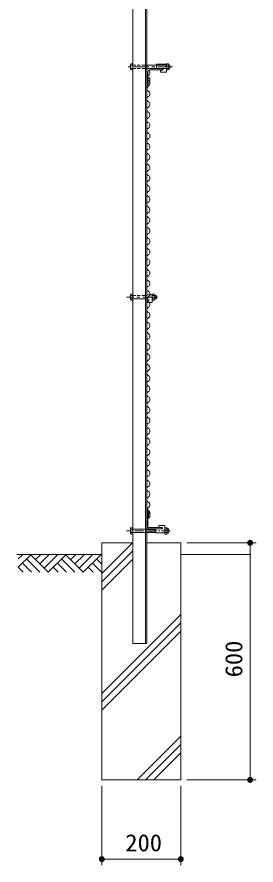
# Model space of a CAD drawing. Units: millimetres, scale not verified. Extents: x -4455 to 4455, y -3150 to 3150.
# Drawn here: x 12 to 617, y -879 to 1267 of the extents above; entities that cross this region are included whole.
import ezdxf
from ezdxf.enums import TextEntityAlignment as Align

# ---------------------------------------------------------------- set-up
doc = ezdxf.new("R2010")
doc.units = ezdxf.units.MM
doc.header["$LTSCALE"] = 30
for name, pattern in [('DASHED', [7.5, 6, -1.5]), ('USER1', [2, 1.25, -0.25, 0.25, -0.25]), ('USER2', [0.375, 0.25, -0.125]), ('USER3', [4.7625, 3.175, -1.5875]), ('USER4', [1.125, 0.75, -0.125, 0.125, -0.125])]:
    doc.linetypes.add(name, pattern=pattern)
for name, color, linetype, lineweight in [('0-0_5寸法', 1, 'Continuous', 18), ('0-1_SUNPOU', 1, 'Continuous', 18), ('0-2_1部材', 3, 'Continuous', 18), ('0-3_2網', 4, 'Continuous', 18), ('0-6_0', 7, 'Continuous', 9), ('0-7_8部品', 7, 'Continuous', 9), ('0-8_GL', 7, 'Continuous', 9), ('0-9_4基礎', 4, 'Continuous', 18), ('0-B_AMI', 3, 'Continuous', 18)]:
    doc.layers.add(name, color=color, linetype=linetype, lineweight=lineweight)
doc.styles.add('ＭＳ ゴシック', font='')
doc.styles.get('ＭＳ ゴシック').set_extended_font_data('MS Gothic')

# ---------------------------------------------------------------- blocks, each defined once
blk = doc.blocks.new('GL-マーク')
at = {"layer": '0-6_0', "color": 1, "lineweight": 18}
for p, q in [((-418.12, -21.21), (-396.91, 0)), ((-418.12, -63.64), (-354.48, 0)), ((-354.48, 0), (-265.86, -88.62)), ((-304.52, 0), (-329.5, -24.98)), ((-262.09, 0), (-308.29, -46.2)), ((-219.67, 0), (-287.08, -67.41)), ((-177.24, 0), (-265.86, -88.62)), ((-177.24, 0), (-88.62, -88.62)), ((-127.28, 0), (-152.26, -24.98)), ((-84.85, 0), (-131.05, -46.19)), ((-42.43, 0), (-109.83, -67.41)), ((0, 0), (-88.62, -88.62)), ((-396.91, -42.43), (-350.71, -88.62)), ((-375.7, -21.21), (-308.29, -88.62)), ((-219.67, -42.43), (-173.47, -88.62)), ((-198.45, -21.21), (-131.05, -88.62)), ((3.77, -88.62), (-42.43, -42.43)), ((4.99, -47.42), (-21.21, -21.21)), ((-418.12, -63.64), (-393.14, -88.62)), ((-240.88, -63.64), (-215.9, -88.62)), ((-38.66, -88.62), (-63.64, -63.64))]:
    blk.add_line(p, q, dxfattribs=at)
blk = doc.blocks.new('NAMIX13')
at = {"layer": '0-B_AMI'}
for centre, start, end in [((-106.7, -200), 298.07249, 61.92751), ((106.7, -600), 118.07249, 241.92751), ((106.7, -1400), 118.07249, 241.92751), ((-106.7, -1000), 298.07249, 61.92751), ((-106.7, -1800), 298.07249, 61.92751), ((106.7, -2200), 118.07249, 241.92751), ((-106.7, -2600), 298.07249, 61.92751), ((106.7, -3000), 118.07249, 241.92751), ((-106.7, -3400), 298.07249, 61.92751), ((106.7, -3800), 118.07249, 241.92751), ((106.7, -4600), 118.07249, 241.92751), ((-106.7, -4200), 298.07249, 61.92751), ((-106.7, -5000), 298.07249, 61.92751), ((106.7, -5400), 118.07249, 241.92751), ((-106.7, -5800), 298.07249, 61.92751), ((106.7, -6200), 118.07249, 241.92751), ((-106.7, -6600), 298.07249, 61.92751), ((106.7, -7000), 118.07249, 241.92751), ((106.7, -7800), 118.07249, 241.92751), ((-106.7, -7400), 298.07249, 61.92751), ((-106.7, -8200), 298.07249, 61.92751), ((106.7, -8600), 118.07249, 241.92751)]:
    blk.add_arc(centre, 226.7, start, end, dxfattribs=at)
blk = doc.blocks.new('NAMIX5')
at = {"layer": '0-B_AMI'}
for centre, start, end in [((53.3, -300), 118.07249, 241.92751), ((-53.3, -100), 298.07249, 61.92751), ((53.3, -700), 118.07249, 241.92751), ((-53.3, -500), 298.07249, 61.92751), ((-53.3, -900), 298.07249, 61.92751), ((53.3, -1100), 118.07249, 241.92751), ((-53.3, -1300), 298.07249, 61.92751), ((53.3, -1500), 118.07249, 241.92751), ((-53.3, -1700), 298.07249, 61.92751), ((53.3, -1900), 118.07249, 241.92751)]:
    blk.add_arc(centre, 113.3, start, end, dxfattribs=at)
blk = doc.blocks.new('M1')
at = {"layer": '0-1_SUNPOU'}
blk.add_line((-7.5, 0), (-57.86, 0), dxfattribs=at)
for points in [[(0, 0), (-7.5, 0), (-7.44, 0.94)], [(0, 0), (-7.44, -0.94), (-7.5, 0)], [(0, 0), (-7.44, 0.94), (-7.26, 1.87)], [(0, 0), (-7.26, -1.87), (-7.44, -0.94)], [(0, 0), (-7.26, 1.87), (-6.97, 2.76)], [(0, 0), (-6.97, -2.76), (-7.26, -1.87)], [(0, 0), (-6.97, 2.76), (-6.57, 3.61)], [(0, 0), (-6.57, -3.61), (-6.97, -2.76)], [(0, 0), (-6.57, 3.61), (-6.07, 4.41)], [(0, 0), (-6.07, -4.41), (-6.57, -3.61)], [(0, 0), (-6.07, 4.41), (-5.47, 5.13)], [(0, 0), (-5.47, -5.13), (-6.07, -4.41)], [(0, 0), (-5.47, 5.13), (-4.78, 5.78)], [(0, 0), (-4.78, -5.78), (-5.47, -5.13)], [(0, 0), (-4.78, 5.78), (-4.02, 6.33)], [(0, 0), (-4.02, -6.33), (-4.78, -5.78)], [(0, 0), (-4.02, 6.33), (-3.19, 6.79)], [(0, 0), (-3.19, -6.79), (-4.02, -6.33)], [(0, 0), (-3.19, 6.79), (-2.32, 7.13)], [(0, 0), (-2.32, -7.13), (-3.19, -6.79)], [(0, 0), (-2.32, 7.13), (-1.41, 7.37)], [(0, 0), (-1.41, -7.37), (-2.32, -7.13)], [(0, 0), (-1.41, 7.37), (-0.47, 7.49)], [(0, 0), (-0.47, -7.49), (-1.41, -7.37)], [(0, 0), (-0.47, 7.49), (0.47, 7.49)], [(0, 0), (0.47, -7.49), (-0.47, -7.49)], [(0, 0), (0.47, 7.49), (1.41, 7.37)], [(0, 0), (1.41, 7.37), (2.32, 7.13)], [(0, 0), (2.32, 7.13), (3.19, 6.79)], [(0, 0), (3.19, 6.79), (4.02, 6.33)], [(0, 0), (4.02, 6.33), (4.78, 5.78)], [(0, 0), (4.78, 5.78), (5.47, 5.13)], [(0, 0), (5.47, 5.13), (6.07, 4.41)], [(0, 0), (6.07, 4.41), (6.57, 3.61)], [(0, 0), (6.57, 3.61), (6.97, 2.76)], [(0, 0), (6.97, 2.76), (7.26, 1.87)], [(0, 0), (7.26, 1.87), (7.44, 0.94)], [(0, 0), (7.44, 0.94), (7.5, 0)], [(0, 0), (1.41, -7.37), (0.47, -7.49)], [(0, 0), (2.32, -7.13), (1.41, -7.37)], [(0, 0), (3.19, -6.79), (2.32, -7.13)], [(0, 0), (4.02, -6.33), (3.19, -6.79)], [(0, 0), (4.78, -5.78), (4.02, -6.33)], [(0, 0), (5.47, -5.13), (4.78, -5.78)], [(0, 0), (6.07, -4.41), (5.47, -5.13)], [(0, 0), (6.57, -3.61), (6.07, -4.41)], [(0, 0), (6.97, -2.76), (6.57, -3.61)], [(0, 0), (7.26, -1.87), (6.97, -2.76)], [(0, 0), (7.44, -0.94), (7.26, -1.87)], [(0, 0), (7.5, 0), (7.44, -0.94)]]:
    blk.add_solid(points, dxfattribs=at)

msp = doc.modelspace()

# ---------------------------------------------------------------- linework, layer by layer
at = {"layer": '0-0_5寸法'}
for p, q in [((441.61, -63.19), (616.83, -63.19)), ((601.83, -93.19), (601.83, -633.19)), ((441.61, -663.19), (616.83, -663.19)), ((226.61, -678.19), (226.61, -878.66)), ((426.61, -678.19), (426.61, -878.66)), ((256.61, -863.66), (396.61, -863.66))]:
    msp.add_line(p, q, dxfattribs=at)
at = {"layer": '0-2_1部材', "color": 7, "lineweight": 9}
for p, q in [((305.15, 1646.81), (305.15, -63.19)), ((337.16, 1646.81), (337.16, -318.19)), ((340.16, 1096.81), (340.16, 1131.81)), ((343.16, 1098.81), (343.16, 1128.81)), ((345.16, 1136.81), (380.16, 1136.81)), ((347.66, 1136.81), (372.66, 1136.81)), ((348.16, 1133.81), (378.16, 1133.81)), ((380.16, 1136.81), (380.16, 1135.81)), ((340.16, 1093.74), (343.89, 1099.15)), ((340.16, 1086.7), (347.89, 1097.91)), ((340.16, 1096.81), (341.16, 1096.81)), ((343.89, 1112.99), (343.89, 1099.15)), ((347.89, 1112.99), (343.89, 1112.99)), ((347.89, 1112.99), (347.89, 1097.91)), ((340.16, 12.42), (341.66, 12.42)), ((343.16, -23.08), (343.16, 10.92)), ((342.16, -27.58), (380.16, -27.58)), ((344.66, -24.58), (378.66, -24.58)), ((380.16, -26.08), (380.16, -28.08)), ((305.15, -63.19), (305.15, -318.19)), ((340.16, -318.19), (305.15, -318.19))]:
    msp.add_line(p, q, dxfattribs=at)
msp.add_lwpolyline([(340.16, 1646.81), (340.16, -63.19), (340.16, -318.19)], dxfattribs=at)
for centre, radius, start, end in [((345.16, 1131.81), 5, 90, 180), ((348.16, 1128.81), 5, 90, 180), ((378.16, 1135.81), 2, 270, 0), ((341.16, 1098.81), 2, 270, 0), ((341.66, 10.92), 1.5, 0, 90), ((342.16, -25.58), 2, 209.64572, 270), ((344.66, -23.08), 1.5, 179.99992, 270), ((378.66, -26.08), 1.5, 0.01748, 90)]:
    msp.add_arc(centre, radius, start, end, dxfattribs=at)
at = {"layer": '0-7_8部品', "color": 1, "linetype": 'USER1', "lineweight": 18}
for p, q in [((405.48, 1141.26), (290.4, 1141.26)), ((367.77, 558.24), (289.28, 558.24))]:
    msp.add_line(p, q, dxfattribs=at)
at = {"layer": '0-7_8部品', "color": 3, "lineweight": 18}
for p, q in [((298.76, 1147.18), (299.86, 1149.1)), ((298.76, 1147.18), (298.76, 1135.34)), ((299.44, 1145.26), (305.16, 1145.26)), ((299.86, 1149.1), (305.16, 1149.1)), ((305.16, 1149.1), (305.16, 1133.42)), ((340.16, 1145.26), (389.87, 1145.26)), ((364.97, 1147.58), (389.97, 1147.58)), ((364.97, 1147.58), (364.97, 1137.08)), ((389.97, 1133.42), (389.97, 1149.1)), ((389.97, 1147.58), (389.97, 1127.58)), ((395.68, 1145.26), (389.97, 1145.26)), ((396.37, 1135.34), (396.37, 1147.18)), ((299.44, 1137.26), (305.16, 1137.26)), ((335.25, 1137.26), (389.97, 1137.26)), ((364.97, 1137.08), (379.72, 1137.08)), ((374.97, 1132.58), (379.72, 1132.58)), ((374.97, 1132.58), (374.97, 1127.58)), ((374.97, 1127.58), (389.97, 1127.58)), ((395.68, 1137.26), (389.97, 1137.26)), ((395.26, 1133.42), (389.97, 1133.42)), ((396.37, 1135.34), (395.26, 1133.42))]:
    msp.add_line(p, q, dxfattribs=at)
at = {"layer": '0-7_8部品', "color": 3, "linetype": 'USER2', "lineweight": 18}
for p, q in [((305.16, 1145.26), (340.16, 1145.26)), ((305.16, 1137.26), (340.16, 1137.26)), ((305.16, 562.24), (340.16, 562.24))]:
    msp.add_line(p, q, dxfattribs=at)
at = {"layer": '0-7_8部品', "color": 3, "linetype": 'DASHED', "lineweight": 18}
for p, q in [((364.97, 1145.58), (389.97, 1145.58)), ((305.16, 554.24), (340.16, 554.24))]:
    msp.add_line(p, q, dxfattribs=at)
at = {"layer": '0-7_8部品'}
for p, q in [((298.76, 564.16), (299.86, 566.08)), ((298.76, 552.32), (298.76, 564.16)), ((299.44, 562.24), (305.16, 562.24)), ((299.86, 566.08), (305.16, 566.08)), ((305.16, 550.4), (305.16, 566.08)), ((340.16, 564.56), (340.16, 554.06)), ((340.16, 564.56), (354.36, 564.56)), ((354.36, 550.4), (354.36, 566.08)), ((354.36, 564.56), (354.36, 544.56)), ((360.07, 562.24), (354.36, 562.24)), ((360.76, 552.32), (360.76, 564.16)), ((360.76, 562.24), (364.31, 562.24)), ((364.31, 554.24), (364.31, 562.24)), ((298.76, 552.32), (299.86, 550.4)), ((299.44, 554.24), (305.16, 554.24)), ((299.86, 550.4), (305.16, 550.4)), ((340.16, 554.06), (344.11, 554.06)), ((340.16, 549.56), (344.11, 549.56)), ((340.16, 549.56), (340.16, 544.56)), ((340.16, 544.56), (354.36, 544.56)), ((360.07, 554.24), (354.36, 554.24)), ((359.65, 550.4), (354.36, 550.4)), ((360.76, 552.32), (359.65, 550.4)), ((360.76, 554.24), (364.31, 554.24)), ((347.83, 13.21), (340.16, 24.88)), ((344.83, 12.31), (340.16, 19.42)), ((344.83, 1.31), (344.83, 12.31)), ((344.83, 1.31), (347.83, 1.31)), ((347.83, 1.31), (347.83, 13.21)), ((371.16, -19.08), (371.16, -24.58)), ((386.16, -19.08), (371.16, -19.08)), ((386.16, -25.08), (386.16, -19.08)), ((299.56, -26.15), (300.17, -25.08)), ((299.56, -40.01), (299.56, -26.15)), ((299.56, -40.01), (300.17, -41.08)), ((305.15, -25.08), (300.17, -25.08)), ((305.15, -29.08), (300.17, -29.08)), ((305.15, -41.08), (300.17, -41.08)), ((305.15, -37.08), (300.18, -37.08)), ((305.15, -41.08), (305.15, -25.08)), ((340.16, -29.08), (362.16, -29.08)), ((340.16, -37.08), (362.16, -37.08)), ((362.16, -38.08), (362.16, -28.08)), ((362.16, -28.08), (380.16, -28.08)), ((362.16, -38.08), (386.16, -38.08)), ((386.16, -41.08), (386.16, -25.08)), ((386.16, -25.08), (391.14, -25.08)), ((386.16, -37.08), (386.16, -29.08)), ((386.16, -29.08), (391.14, -29.08)), ((386.16, -37.08), (391.19, -37.08)), ((386.16, -41.08), (391.14, -41.08)), ((391.76, -40.01), (391.14, -41.08))]:
    msp.add_line(p, q, dxfattribs=at)
at = {"layer": '0-7_8部品', "color": 1, "lineweight": 18}
for p, q in [((360.76, 561.44), (364.71, 561.44)), ((360.76, 555.04), (364.71, 555.04))]:
    msp.add_line(p, q, dxfattribs=at)
at = {"layer": '0-7_8部品', "color": 1, "linetype": 'USER4', "lineweight": 18}
msp.add_line((399.79, -33.08), (289.34, -33.08), dxfattribs=at)
at = {"layer": '0-7_8部品', "color": 3, "linetype": 'USER3', "lineweight": 18}
for p, q in [((305.15, -29.08), (340.16, -29.08)), ((305.15, -37.08), (340.16, -37.08))]:
    msp.add_line(p, q, dxfattribs=at)
at = {"layer": '0-7_8部品', "color": 4, "lineweight": 18}
for p, q in [((340.16, -29.88), (362.16, -29.88)), ((340.16, -36.28), (362.16, -36.28))]:
    msp.add_line(p, q, dxfattribs=at)
at = {"layer": '0-7_8部品', "color": 3, "lineweight": 18}
for points in [[(396.37, 1147.18), (395.26, 1149.1), (389.97, 1149.1)], [(298.76, 1135.34), (299.86, 1133.42), (305.16, 1133.42)]]:
    msp.add_lwpolyline(points, dxfattribs=at)
at = {"layer": '0-7_8部品'}
for points in [[(360.76, 564.16), (359.65, 566.08), (354.36, 566.08)], [(391.76, -40.01), (391.76, -26.15), (391.14, -25.08)]]:
    msp.add_lwpolyline(points, dxfattribs=at)
at = {"layer": '0-7_8部品', "color": 3, "lineweight": 18}
for centre, radius, start, end in [((301.78, 1147.18), 3.03, 180, 219.3382), ((310.76, 1141.26), 12, 160.52878, 199.47122), ((393.34, 1147.18), 3.03, 320.6618, 0), ((384.37, 1141.26), 12, 340.52878, 19.47122), ((393.21, 1141.26), 6.71, 298.05542, 61.94458), ((301.78, 1135.34), 3.03, 140.6618, 180), ((379.72, 1134.83), 2.25, 270, 90), ((393.34, 1135.34), 3.03, 0, 39.3382)]:
    msp.add_arc(centre, radius, start, end, dxfattribs=at)
at = {"layer": '0-7_8部品'}
for centre, radius, start, end in [((301.78, 564.16), 3.03, 180, 219.3382), ((310.76, 558.24), 12, 160.52878, 199.47122), ((357.73, 564.16), 3.03, 320.6618, 0), ((348.76, 558.24), 12, 340.52878, 19.47122), ((357.38, 558.24), 8, 330, 30), ((301.78, 552.32), 3.03, 140.6618, 180), ((344.11, 551.81), 2.25, 270, 90), ((357.73, 552.32), 3.03, 0, 39.3382), ((306.79, -26.16), 7.23, 179.99992, 203.88486), ((312.75, -33.08), 13.19, 162.35463, 197.65355), ((306.79, -40.01), 7.23, 156.1122, 179.99992), ((377.33, -33.2), 14.39, 344.30688, 16.61112), ((384.52, -26.16), 7.23, 336.03567, 0), ((384.52, -40.01), 7.27, 0, 23.62772), ((388.73, -32.95), 7.61, 293.49969, 65.96921)]:
    msp.add_arc(centre, radius, start, end, dxfattribs=at)
at = {"layer": '0-8_GL'}
for p, q in [((11.89, -93.19), (226.61, -93.19)), ((603.53, -93.19), (426.61, -93.19))]:
    msp.add_line(p, q, dxfattribs=at)
at = {"layer": '0-9_4基礎', "color": 7, "lineweight": 9}
for p, q in [((226.61, -663.19), (226.61, -63.19)), ((226.61, -63.19), (305.15, -63.19)), ((340.16, -63.19), (426.61, -63.19)), ((426.61, -663.19), (426.61, -63.19)), ((226.61, -663.19), (426.61, -663.19))]:
    msp.add_line(p, q, dxfattribs=at)
at = {"layer": '0-9_4基礎'}
for p, q in [((226.61, -140.97), (304.38, -63.19)), ((226.61, -162.18), (305.15, -83.63)), ((226.61, -183.39), (305.15, -104.84)), ((226.61, -444.43), (426.61, -244.43)), ((226.61, -465.64), (426.61, -265.64)), ((226.61, -486.85), (426.61, -286.85)), ((315.66, -663.19), (426.61, -552.25)), ((336.87, -663.19), (426.61, -573.46)), ((358.09, -663.19), (426.61, -594.67))]:
    msp.add_line(p, q, dxfattribs=at)
at = {"layer": '0-B_AMI'}
for centre, start, end in [((340.8, 112.84), 298.07249, 61.92751), ((347.91, 99.51), 118.07249, 241.92751), ((340.8, 86.18), 298.07249, 61.92751), ((347.91, 72.84), 118.07249, 241.92751), ((340.8, 59.51), 298.07249, 61.92751), ((347.91, 46.18), 118.07249, 241.92751), ((347.91, 19.51), 118.07249, 241.92751), ((340.8, 32.84), 298.07249, 61.92751), ((340.8, 6.18), 298.07249, 61.92751), ((347.91, -7.16), 118.07249, 241.92751)]:
    msp.add_arc(centre, 7.56, start, end, dxfattribs=at)

# ---------------------------------------------------------------- block references
at = {"layer": '0-0_5寸法'}
for p, rotation in [((601.83, -63.19), 90), ((601.83, -663.19), 270), ((226.61, -863.66), 180)]:
    msp.add_blockref('M1', p, dxfattribs=dict(at, rotation=rotation))
msp.add_blockref('M1', (426.61, -863.66), dxfattribs=at)
at = {"layer": '0-3_2網'}
for name, p, xscale, yscale in [('NAMIX5', (344.36, 1132.84), 0.06666667, 0.06666667), ('NAMIX13', (344.36, 999.51), 0.03333333, 0.03333333), ('NAMIX13', (344.36, 706.18), 0.03333333, 0.03333333), ('NAMIX13', (344.36, 412.84), 0.03333333, 0.03333333)]:
    msp.add_blockref(name, p, dxfattribs=dict(at, xscale=xscale, yscale=yscale))
at = {"layer": '0-8_GL', "xscale": 0.5, "yscale": 0.5}
msp.add_blockref('GL-マーク', (223.95, -93.34), dxfattribs=at)

# ---------------------------------------------------------------- texts
at = {"layer": '0-0_5寸法', "color": 3, "style": 'ＭＳ ゴシック', "width": 1.05}
msp.add_text('600', height=43.33, rotation=90, dxfattribs=at).set_placement((595.15, -403.69), align=Align.BOTTOM_LEFT)
msp.add_text('200', height=43.33, dxfattribs=at).set_placement((286.11, -856.98), align=Align.BOTTOM_LEFT)

doc.saveas('drawing.dxf')
